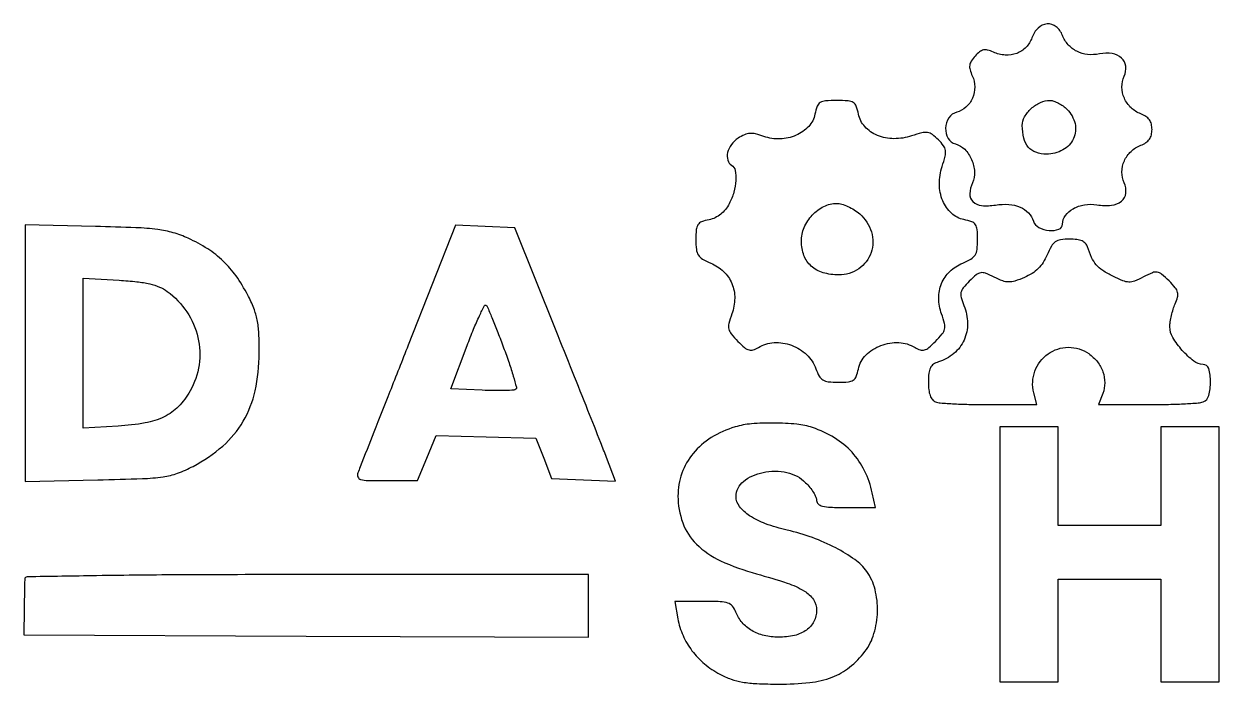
# Model space of a CAD drawing. Extents: x 91 to 358, y 28 to 175.
import ezdxf

# ---------------------------------------------------------------- set-up
doc = ezdxf.new("R2010")
doc.units = 0

msp = doc.modelspace()

# ---------------------------------------------------------------- linework, layer by layer
for points in [[(316.162111, 172.035187, -0.109213), (314.838831, 169.891289, -0.111143), (312.742668, 168.521355, -0.105847), (310.174399, 168.142189, -0.091049), (307.522259, 168.807904, 0.042157), (306.246358, 169.263926, 0.118174), (305.3039, 169.286304, 0.116307), (304.444694, 168.87856, 0.040164), (303.437337, 167.930758, 0.040745), (302.583475, 166.817111, 0.109014), (302.237407, 165.885018, 0.10532), (302.309842, 164.874117, 0.036548), (302.819897, 163.495938, -0.107063), (303.356424, 161.029714, -0.102001), (302.840492, 158.515553, -0.105987), (301.399495, 156.483735, -0.124848), (299.328561, 155.367615, 0.188543), (297.586332, 154.127464, 0.135519), (296.850035, 151.829489, 0.140119), (297.406083, 149.534888, 0.20241), (299.040048, 148.279276, -0.136065), (301.110737, 147.076439, -0.0905), (302.655559, 144.786936, -0.088646), (303.314074, 142.051443, -0.122338), (302.853609, 139.578053, 0.096603), (302.268357, 137.132747, 0.214207), (302.963797, 135.390205, 0.171962), (304.903214, 134.504399, 0.061682), (307.983502, 134.613353, -0.055905), (310.974693, 134.75365, -0.084284), (313.507833, 134.152522, -0.1004), (315.387903, 132.862715, -0.116026), (316.499663, 131.001061, 0.203287), (317.68211, 129.621021, 0.090411), (320.028698, 128.943922, 0.108859), (322.181286, 129.195357, 0.319681), (323, 130.345012, -0.15989), (323.628816, 132.261147, -0.106493), (325.373963, 133.805453, -0.090045), (327.891652, 134.675217, -0.078635), (330.681504, 134.664259, 0.065791), (333.927381, 134.568537, 0.145657), (336.195431, 135.503987, 0.199943), (337.155814, 137.2803, 0.132896), (336.774305, 139.596001, -0.110978), (336.269432, 142.006366, -0.100762), (336.813759, 144.493925, -0.098316), (338.305889, 146.618539, -0.100133), (340.487709, 147.995327, 0.054414), (341.634656, 148.580885, 0.092285), (342.409986, 149.324928, 0.095074), (342.851327, 150.281283, 0.060771), (343, 151.5, 0.060771), (342.851327, 152.718717, 0.095074), (342.409986, 153.675072, 0.092285), (341.634656, 154.419115, 0.054414), (340.487709, 155.004673, -0.100133), (338.305889, 156.381461, -0.098316), (336.813759, 158.506075, -0.100762), (336.269432, 160.993634, -0.110978), (336.774305, 163.403999, 0.135565), (337.133335, 165.656824, 0.182037), (336.202475, 167.482212, 0.149159), (334.102808, 168.478282, 0.086267), (331.285055, 168.407011, -0.075659), (328.610784, 168.282929, -0.08998), (326.188674, 168.990293, -0.094257), (324.253068, 170.466576, -0.092245), (322.976883, 172.560802, 0.134459), (321.567893, 174.490692, 0.189683), (319.55384, 175.109158, 0.175599), (317.539407, 174.198357, 0.116291)], [(267.641144, 154.955719, -0.139407), (266.230806, 152.20943, -0.102348), (263.42083, 150.22298, -0.093939), (259.824427, 149.403457, -0.096219), (256.210031, 149.968694, 0.026049), (254.366375, 150.528696, 0.078592), (253.06165, 150.641105, 0.088495), (251.874565, 150.341217, 0.039035), (250.45055, 149.559556, 0.088653), (248.945185, 148.137683, 0.100867), (248.108613, 146.342164, 0.125753), (248.134245, 144.659591, 0.190194), (249, 143.5, -0.209855), (249.803612, 142.334177, -0.063333), (249.942854, 140.137793, -0.054446), (249.483909, 137.495398, -0.049163), (248.456938, 134.916728, -0.048232), (247.602372, 133.594103, -0.057407), (246.553056, 132.543356, -0.059615), (245.328768, 131.788858, -0.059022), (243.956938, 131.341388, 0.03993), (242.299006, 130.86964, 0.158197), (241.47972, 130.219459, 0.125746), (241.095828, 129.12025, 0.021459), (241, 126.88842, 0.027208), (241.120118, 124.682687, 0.114487), (241.555454, 123.439319, 0.121084), (242.480034, 122.551653, 0.032075), (244.327729, 121.636426, -0.091496), (247.200616, 119.761326, -0.104274), (249.058516, 117.058723, -0.101962), (249.692244, 113.78534, -0.083944), (249.055907, 110.278062, 0.022901), (248.388797, 108.13047, 0.118343), (248.364349, 106.895657, 0.119447), (248.903278, 105.79006, 0.023521), (250.400276, 104.145179, 0.020222), (251.908028, 102.75469, 0.103518), (252.903022, 102.213419, 0.152414), (253.831719, 102.223243, 0.061369), (254.994602, 102.764556, -0.127474), (258.482209, 103.861256, -0.101395), (262.397129, 103.265508, -0.100207), (265.799381, 101.166152, -0.121279), (267.839563, 98.030385, 0.039173), (268.571824, 96.362665, 0.133893), (269.379235, 95.510171, 0.113045), (270.589814, 95.107365, 0.024025), (272.82298, 95, 0.020657), (275.102683, 95.094226, 0.124857), (276.213161, 95.475892, 0.159689), (276.867392, 96.293889, 0.040151), (277.341388, 97.956938, -0.149143), (279.010807, 101.06057, -0.104976), (282.365449, 103.220302, -0.101466), (286.412384, 103.875815, -0.129871), (290.005398, 102.764556, 0.061369), (291.168281, 102.223243, 0.152414), (292.096978, 102.213419, 0.103518), (293.091972, 102.75469, 0.020222), (294.599724, 104.145179, 0.023521), (296.096722, 105.79006, 0.119447), (296.635651, 106.895657, 0.118343), (296.611203, 108.13047, 0.022901), (295.944093, 110.278062, -0.083944), (295.307756, 113.78534, -0.101962), (295.941484, 117.058723, -0.104274), (297.799384, 119.761326, -0.091496), (300.672271, 121.636426, 0.032075), (302.519966, 122.551653, 0.121084), (303.444546, 123.439319, 0.114487), (303.879882, 124.682687, 0.027208), (304, 126.88842, 0.021525), (303.90323, 129.135269, 0.128643), (303.513495, 130.230184, 0.157863), (302.677852, 130.878473, 0.037335), (300.955719, 131.358856, -0.137906), (298.151503, 132.78852, -0.109411), (296.20306, 135.592525, -0.095926), (295.459595, 139.297106, -0.081571), (296.080137, 143.242818, 0.017666), (296.750311, 145.543534, 0.097968), (296.817965, 146.823505, 0.125002), (296.382217, 147.879908, 0.036382), (295.222222, 149.222222, 0.036382), (293.879908, 150.382217, 0.125002), (292.823505, 150.817965, 0.097968), (291.543534, 150.750311, 0.017666), (289.242818, 150.080137, -0.081571), (285.297106, 149.459595, -0.095926), (281.592525, 150.20306, -0.109411), (278.78852, 152.151503, -0.137906), (277.358856, 154.955719, 0.038589), (276.865662, 156.706822, 0.166363), (276.193963, 157.53511, 0.123234), (275.034628, 157.912208, 0.017313), (272.5, 158, 0.017313), (269.965372, 157.912208, 0.123234), (268.806037, 157.53511, 0.166363), (268.134338, 156.706822, 0.038589)], [(324, 156, -0.13757), (325.782141, 152.828664, -0.169424), (325.455022, 149.470774, -0.161803), (323.077403, 146.936914, -0.124734), (319.380196, 146, -0.085213), (317.015405, 146.405968, -0.133279), (315.327306, 147.573356, -0.117735), (314.328638, 149.557102, -0.058063), (314, 152.377555, -0.12827), (314.512246, 154.341449, -0.081611), (315.993356, 156.198871, -0.078982), (318.048995, 157.53729, -0.105264), (320.222506, 158, -0.084934), (321.046001, 157.859098, -0.037019), (322.065361, 157.4125, -0.03526), (323.103516, 156.765354, -0.039392)], [(277.644236, 132.629592, -0.142394), (280.263719, 128.609907, -0.157782), (280.178984, 123.98687, -0.161939), (277.418714, 120.373953, -0.150446), (272.955796, 119, -0.070968), (269.442478, 119.501194, -0.112503), (266.796988, 120.972171, -0.120739), (265.170139, 123.355466, -0.089901), (264.6, 126.500751, -0.100903), (265.230152, 129.591524, -0.086873), (267.037726, 132.377362, -0.089452), (269.627653, 134.31978, -0.116793), (272.5, 135, -0.074713), (273.611369, 134.833, -0.033385), (274.996364, 134.303693, -0.032107), (276.413629, 133.536816, -0.037566)], [(91, 101.501819), (91, 72.827923), (107.25, 73.177483, 0.003361), (117.244537, 73.459707, 0.026435), (121.867882, 73.866732, 0.051065), (125.108276, 74.669025, 0.034687), (128.59002, 76.199299, 0.058737), (135.20539, 80.732746, 0.081227), (139.780531, 86.269626, 0.07889), (142.439551, 93.104448, 0.052088), (143.362428, 101.5, 0.012383), (143.276294, 105.94799, 0.037713), (142.916206, 108.946502, 0.045713), (142.15573, 111.530058, 0.025855), (140.79607, 114.5, 0.033675), (138.193881, 118.760032, 0.048351), (135.305483, 122.104865, 0.048595), (131.84019, 124.820781, 0.034476), (127.5, 127.184588, 0.037388), (124.143378, 128.42908, 0.03844), (120.669766, 129.145744, 0.022), (115.767857, 129.551695, 0.004109), (106.75, 129.82606), (91, 130.175715)], [(176.691231, 103.292346, 0.000123), (172.580916, 92.897841, 0.000187), (169.012055, 83.856189, 0.000068), (165.939272, 76.059711, 0.004725), (165.437533, 74.75, 0.182179), (165.441182, 73.84049, 0.238455), (166.046921, 73.28938, 0.061776), (167.685307, 73.047375, 0.005814), (171.759686, 73), (178.733349, 73), (180.825028, 78.033141), (182.916708, 83.066281), (194.080567, 82.783141), (205.244427, 82.5), (206.998437, 78), (208.752448, 73.5), (215.878598, 73.206143), (223.004748, 72.912285), (221.007563, 78.206143, 0.003977), (219.750474, 81.459668, 0.000465), (216.878339, 88.701179, 0.000558), (213.445289, 97.305556, 0.000456), (209.755189, 106.5), (200.5, 129.5), (193.896709, 129.792346), (187.293417, 130.084691)], [(319.549409, 123.464011, -0.043882), (318.668481, 121.786213, -0.054544), (317.560802, 120.416928, -0.054161), (316.176394, 119.312383, -0.042383), (314.470731, 118.423324, -0.0209), (312.337974, 117.63516, -0.080465), (310.945589, 117.422432, -0.086883), (309.612918, 117.668117, -0.026782), (307.731977, 118.483821, 0.020871), (305.762843, 119.365555, 0.134874), (304.691084, 119.485163, 0.136414), (303.714647, 119.039539, 0.021528), (302.144882, 117.599427, 0.025124), (300.78936, 116.100378, 0.117524), (300.285816, 115.060479, 0.123832), (300.318995, 113.933665, 0.029222), (300.941609, 112.140968, -0.095338), (301.751819, 108.196732, -0.109705), (300.967048, 104.441932, -0.11168), (298.684628, 101.420876, -0.101734), (295.25, 99.550893, 0.073166), (294.118139, 99.015443, 0.13079), (293.441842, 98.248618, 0.091791), (293.096958, 97.047334, 0.024132), (293, 95.039601, 0.027306), (293.094376, 93.31276, 0.058459), (293.393034, 92.013726, 0.081504), (293.889428, 91.116661, 0.134891), (294.581787, 90.606989, 0.074111), (295.661842, 90.367217, 0.005105), (298.79112, 90.178303, 0.007187), (302.542897, 90.044255, 0.005335), (306.690195, 90), (317.216816, 90), (316.550769, 92.653741, -0.150705), (316.808514, 97.48898, -0.151114), (319.745162, 101.332977, -0.153591), (324.297771, 102.809708, -0.156221), (328.840612, 101.399086, -0.073397), (330.775617, 99.568987, -0.081575), (332.016276, 97.319054, -0.085404), (332.436788, 94.880287, -0.09117), (332, 92.5), (331.049502, 90), (341.942963, 90, 0.005159), (346.230844, 90.044239, 0.006996), (350.101121, 90.178303, 0.00487), (353.331033, 90.367008, 0.074716), (354.418213, 90.606989, 0.241319), (355.687719, 92.023265, 0.064249), (356.089603, 95.12375, 0.069604), (355.68207, 98.049438, 0.335114), (354.423077, 99, -0.167344), (352.342644, 99.716357, -0.045634), (349.774267, 102.130418, -0.046104), (347.652589, 105.022024, -0.136047), (347, 107.376024, -0.036518), (347.084536, 108.531951, -0.020165), (347.347039, 109.924413, -0.020013), (347.728749, 111.321672, -0.030216), (348.181411, 112.498809, 0.040813), (348.729484, 114.01937, 0.131819), (348.731867, 115.084216, 0.108624), (348.194567, 116.125692, 0.023182), (346.814289, 117.640256, 0.019331), (345.158136, 119.173073, 0.139057), (344.179473, 119.623974, 0.139546), (343.111434, 119.493131, 0.019515), (341.075909, 118.539254, -0.023994), (339.09792, 117.633849, -0.101377), (337.821587, 117.40261, -0.092145), (336.495829, 117.680481, -0.017938), (334.261938, 118.69486, -0.029082), (331.987492, 119.997927, -0.070183), (330.531309, 121.27137, -0.071747), (329.502783, 122.880053, -0.031487), (328.603536, 125.25, 0.114849), (328.142066, 126.040505, 0.102006), (327.360507, 126.587209, 0.072224), (326.18981, 126.902262, 0.029681), (324.544805, 127, 0.034506), (322.562016, 126.863, 0.120073), (321.376705, 126.393727, 0.112097), (320.495202, 125.411803, 0.028137)], [(122.793382, 115.320914, -0.085496), (127.191797, 110.718086, -0.091885), (129.661203, 105.018718, -0.093354), (129.90307, 98.889055, -0.091581), (127.905744, 93.046084, -0.065028), (125.318541, 89.585001, -0.086593), (122.142953, 87.287775, -0.070087), (117.86104, 85.899338, -0.028955), (111.795737, 85.194317), (104, 84.743029), (104, 101.5), (104, 118.256971), (112.043382, 117.791347, -0.012002), (116.024752, 117.464836, -0.030023), (118.900194, 116.983502, -0.041027), (121.069327, 116.293703, -0.061985)], [(198.015852, 102.725377, -0.006704), (199.230978, 99.324243, -0.010612), (200.170819, 96.375075, -0.00483), (200.881828, 93.880139, -0.269601), (200.76247, 93.429137, -0.184917), (200.318502, 93.231035, -0.00602), (198.334898, 93.147765, -0.010815), (195.95492, 93.128043, -0.007223), (193.230879, 93.20376), (186.220905, 93.5), (189.860453, 103.196141, -0.007515), (191.301166, 106.865743, -0.013312), (192.614127, 109.839549, -0.007894), (193.75274, 112.148253, -0.526016), (194.123808, 112.196141, -0.082823), (194.476627, 111.640062, -0.002551), (195.524417, 109.126946, -0.004946), (196.718324, 106.13797, -0.003396)], [(249.764045, 85.004287, 0.064786), (244.449954, 82.619288, 0.082351), (240.398385, 79.097322, 0.087667), (237.875409, 74.649631, 0.085484), (237, 69.566752, 0.088684), (238.071642, 63.572355, 0.109676), (241.136311, 58.815059, 0.088035), (246.52523, 55.093305, 0.040202), (254.591552, 52.163177, -0.012929), (261.42977, 50.09327, -0.056409), (265.26302, 48.323728, -0.108603), (267.274581, 46.405936, -0.14932), (268, 44.031024, -0.117835), (267.402044, 41.528986, -0.121728), (265.741396, 39.602552, -0.098555), (263.052622, 38.399823, -0.056094), (259.5, 38, -0.058133), (256.267766, 38.37707, -0.07481), (253.495233, 39.489637, -0.081629), (251.354455, 41.270396, -0.087908), (249.961633, 43.600914, 0.079924), (249.202163, 44.918692, 0.143738), (248.182823, 45.620463, 0.070379), (246.444737, 45.931161, 0.009091), (242.659025, 46), (236.268548, 46), (236.977132, 42.125057, 0.058865), (238.131933, 38.37143, 0.05785), (240.134511, 34.966281, 0.05667), (242.907341, 32.051327, 0.052389), (246.334215, 29.744523, 0.036823), (248.884389, 28.623435, 0.043271), (251.438606, 27.960123, 0.031524), (254.656819, 27.622382, 0.009908), (259.5, 27.517163, 0.026453), (266.474221, 27.873061, 0.064268), (271.479147, 29.056753, 0.079377), (275.364933, 31.27654, 0.060512), (278.78978, 34.791034, 0.090515), (280.834425, 38.805603, 0.066888), (281.615239, 43.739597, 0.067211), (281.065521, 48.678585, 0.0937), (279.208628, 52.70701, 0.083543), (276.577031, 55.338202, 0.03508), (272.290546, 57.957381, 0.032395), (267.050959, 60.257088, 0.029881), (261.416065, 61.932981, -0.030197), (256.610319, 63.365583, -0.057789), (253.017626, 65.170438, -0.079907), (250.767504, 67.226924, -0.169304), (250, 69.428598, -0.229158), (251.641608, 72.822335, -0.118512), (256.017512, 74.849376, -0.102585), (261.375022, 74.814125, -0.144586), (265.545455, 72.545455, -0.028546), (266.484853, 71.4922, -0.030224), (267.278977, 70.357955, -0.031702), (267.836745, 69.304656, -0.106302), (268, 68.545455, 0.222998), (268.356671, 67.785503, 0.116132), (269.314324, 67.308723, 0.048707), (271.155517, 67.061695, 0.009009), (274.579455, 67), (281.158911, 67), (280.459017, 70.25, 0.061046), (278.733514, 75.221782, 0.071274), (275.920801, 79.34815, 0.070185), (272.022521, 82.565869, 0.056768), (267.100777, 84.861897, 0.056867), (263.550998, 85.616539, 0.021915), (258.513369, 85.878913, 0.022012), (253.444087, 85.697333, 0.053212)], [(90.9375, 51, 0.010178), (90.910044, 50.347654, 0.000794), (90.874975, 48.604688, 0.001083), (90.840947, 46.525193, 0.000828), (90.812416, 44.25), (90.749832, 38.5), (153.874916, 38.242543), (217, 37.985085), (217, 44.992543), (217, 52), (154, 52, 0.001062), (126.468414, 51.941503, 0.002902), (106.999736, 51.745784, 0.000469), (91.444157, 51.484508, 0.390928)]]:
    msp.add_lwpolyline(points, format="xyb", close=True)
msp.add_lwpolyline([(309, 56.5), (309, 28), (315.5, 28), (322, 28), (322, 39.5), (322, 51), (333.5, 51), (345, 51), (345, 39.5), (345, 28), (351.5, 28), (358, 28), (358, 56.5), (358, 85), (351.5, 85), (345, 85), (345, 74), (345, 63), (333.5, 63), (322, 63), (322, 74), (322, 85), (315.5, 85), (309, 85)], close=True)

doc.saveas('drawing.dxf')
